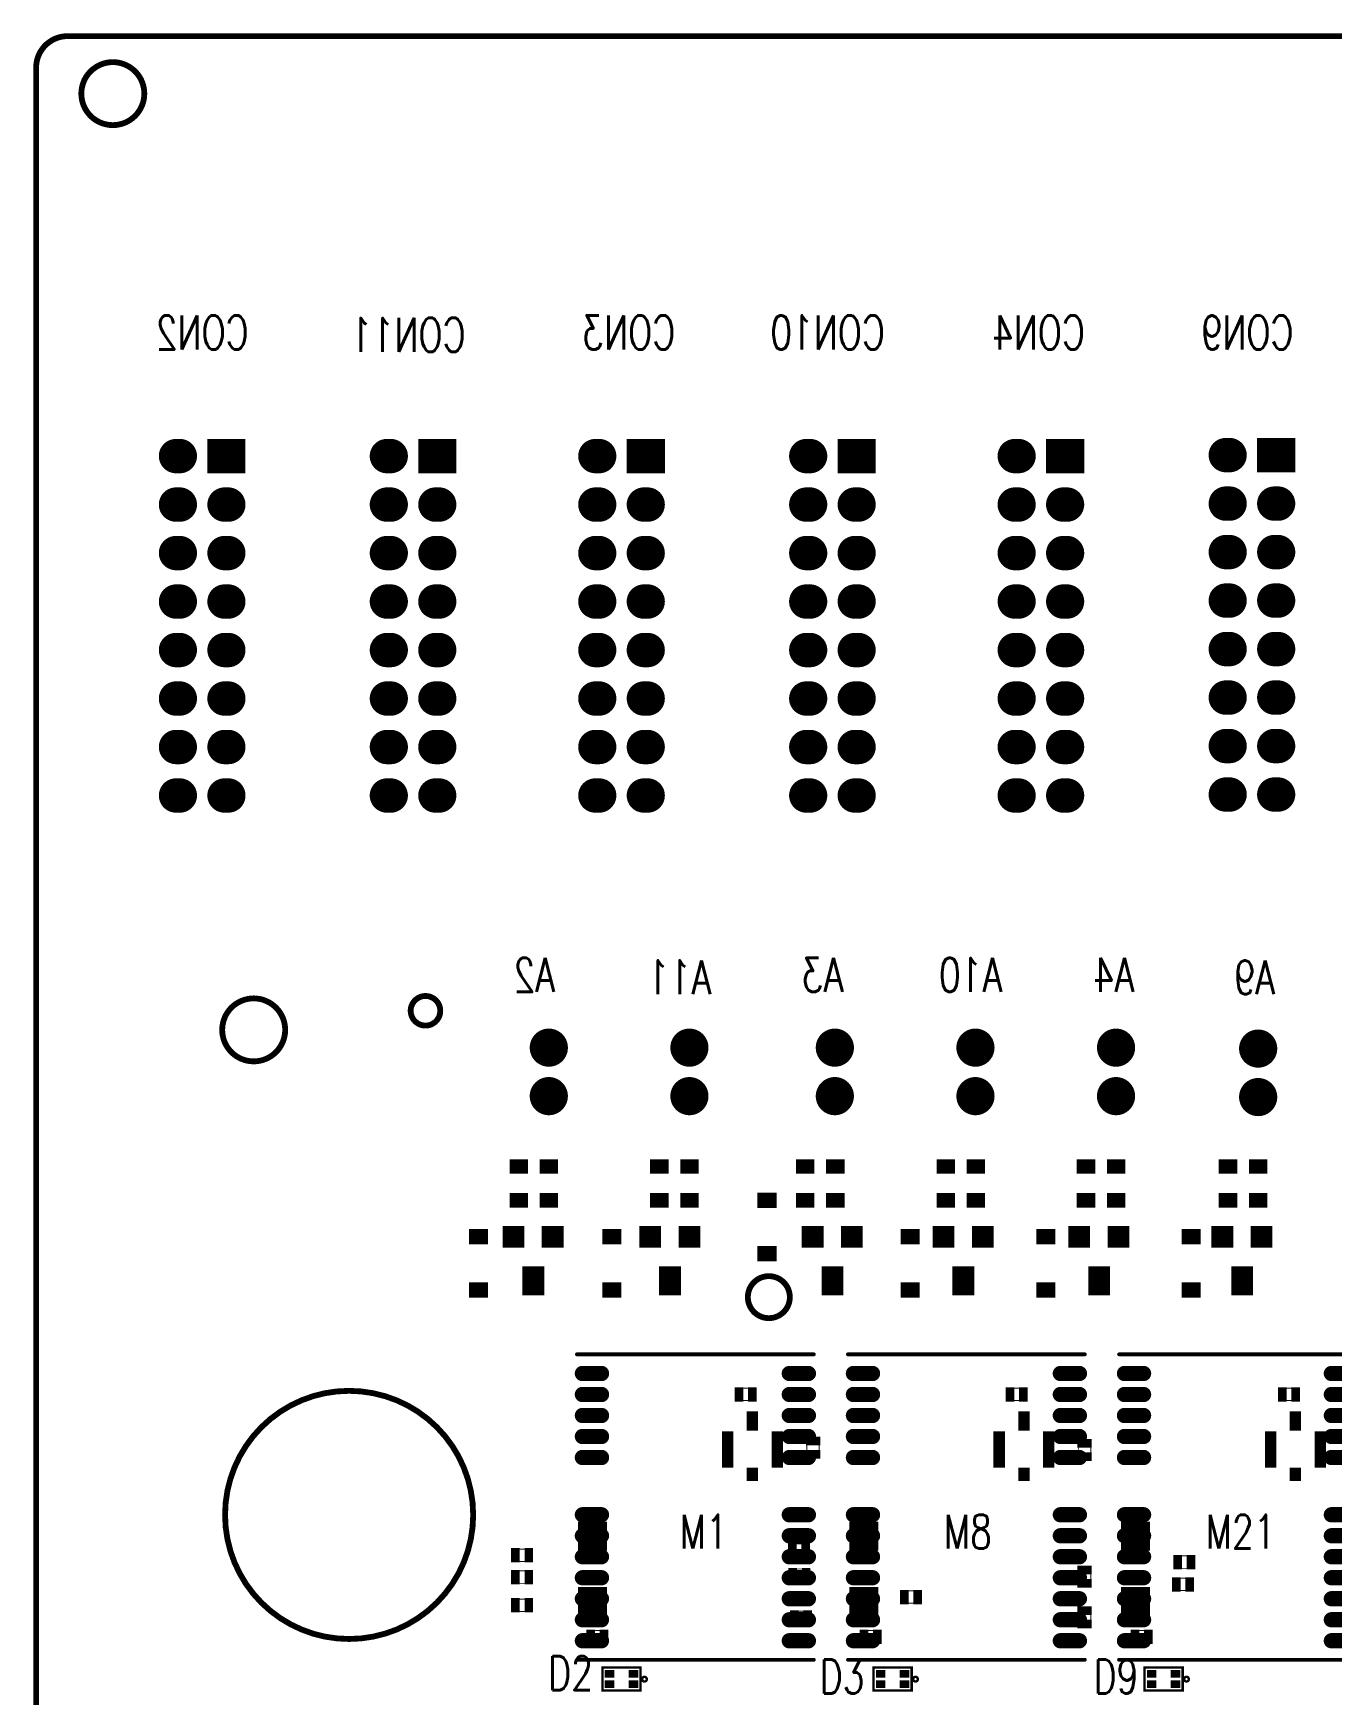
# Model space of a CAD drawing. Extents: x -4 to 135, y -3 to 205.
# Drawn here: x -4.2 to 63.9, y 118.1 to 205.2 of the extents above; entities that cross this region are included whole.
import ezdxf
from ezdxf.enums import TextEntityAlignment as Align

# ---------------------------------------------------------------- set-up
doc = ezdxf.new("R2010")
doc.units = 0
doc.header["$MEASUREMENT"] = 0
for name, color, linetype in [('BOARD_CUTOUT_00', 5, 'Continuous'), ('BOARD_OUTLINE_00', 5, 'Continuous'), ('DRIL_PLTE_THRU_01', 3, 'Continuous'), ('DRIL_PLTE_THRU_02', 136, 'Continuous'), ('DRIL_PLTE_THRU_03', 255, 'Continuous'), ('DRIL_PLTE_THRU_04', 1, 'Continuous'), ('DRIL_SYMBOL', 5, 'Continuous'), ('PADS_BOT', 16, 'Continuous'), ('PADS_INNER', 96, 'Continuous'), ('PADS_TOP', 96, 'Continuous'), ('PADS_XR_121', 176, 'Continuous'), ('PADS_XR_123', 183, 'Continuous'), ('PART_BOT_2DLINE_127', 43, 'Continuous'), ('PART_BOT_COPPER_126', 4, 'Continuous'), ('PART_NAME_01', 2, 'Continuous'), ('PART_NAME_130', 23, 'Continuous'), ('PART_TOP_2DLINE_01', 150, 'Continuous'), ('PART_TOP_2DLINE_126', 186, 'Continuous')]:
    doc.layers.add(name, color=color, linetype=linetype)
doc.styles.add('W0$254', font='simplex', dxfattribs={"width": 0.75})

# ---------------------------------------------------------------- blocks, each defined once
blk = doc.blocks.new('BOARD_8')
at = {"layer": 'BOARD_CUTOUT_00', "const_width": 0.305}
for points in [[(1.662, -3.012, 1), (-1.638, -3.012, 1)], [(9.042, -52.056, 1), (5.742, -52.056, 1)], [(15.617, -51.056, 1), (17.167, -51.056, 1)], [(33.282, -66.056, 1), (35.482, -66.056, 1)], [(5.892, -77.464, 1), (18.892, -77.464, 1)]]:
    blk.add_lwpolyline(points, format="xyb", close=True, dxfattribs=at)
at = {"layer": 'BOARD_OUTLINE_00', "const_width": 0.305}
blk.add_lwpolyline([(135.18, -1.65, 0.414214), (133.53, 0), (-2.356, 0, 0.414214), (-4.006, -1.65), (-4.006, -206.35, 0.414214), (-2.356, -208), (133.53, -208, 0.414214), (135.18, -206.35)], format="xyb", close=True, dxfattribs=at)
blk = doc.blocks.new('DRIL_SYMBOL_1')
at = {"layer": 'DRIL_SYMBOL', "const_width": 0.0508}
for points in [[(-0.254, 0), (0.254, 0)], [(0, -0.254), (0, 0.254)]]:
    blk.add_lwpolyline(points, dxfattribs=at)
blk = doc.blocks.new('DRIL_HOLE_1')
at = {"const_width": 0.5}
blk.add_lwpolyline([(-0.25, 0, 1), (0.25, 0, 1)], format="xyb", close=True, dxfattribs=at)
blk.add_blockref('DRIL_SYMBOL_1', (0, 0))
blk = doc.blocks.new('PAD_3')
at = {"const_width": 1}
blk.add_lwpolyline([(0, -0.5, 1), (0, 0.5, 1)], format="xyb", close=True, dxfattribs=at)
blk = doc.blocks.new('STK_BOT_67')
at = {"layer": 'DRIL_PLTE_THRU_01'}
blk.add_blockref('DRIL_HOLE_1', (0, 0), dxfattribs=at)
at = {"layer": 'DRIL_PLTE_THRU_02'}
blk.add_blockref('DRIL_HOLE_1', (0, 0), dxfattribs=at)
at = {"layer": 'DRIL_PLTE_THRU_03'}
blk.add_blockref('DRIL_HOLE_1', (0, 0), dxfattribs=at)
at = {"layer": 'DRIL_PLTE_THRU_04'}
blk.add_blockref('DRIL_HOLE_1', (0, 0), dxfattribs=at)
at = {"layer": 'PADS_BOT'}
blk.add_blockref('PAD_3', (0, 0), dxfattribs=at)
at = {"layer": 'PADS_INNER'}
blk.add_blockref('PAD_3', (0, 0), dxfattribs=at)
at = {"layer": 'PADS_TOP'}
blk.add_blockref('PAD_3', (0, 0), dxfattribs=at)
blk = doc.blocks.new('SYM_BOT_2')
for p in [(-1.27, 0), (1.27, 0)]:
    blk.add_blockref('STK_BOT_67', p)
blk = doc.blocks.new('PART_BOT_2')
blk.add_blockref('SYM_BOT_2', (0, 0))
at = {"layer": 'PART_NAME_130', "style": 'W0$254', "width": 0.75}
blk.add_text('A4', height=1.778, rotation=90, dxfattribs=at).set_placement((-5.969, 0.127), align=Align.TOP_CENTER)
blk = doc.blocks.new('SMOOTH_0$05')
at = {"const_width": 0.025}
blk.add_lwpolyline([(-0.0125, 0, 1), (0.0125, 0, 1)], format="xyb", close=True, dxfattribs=at)
blk = doc.blocks.new('PART_BODY_BOT_15')
at = {"layer": 'PART_BOT_2DLINE_127', "const_width": 0.05}
blk.add_lwpolyline([(-0.5025, 0.325), (0.5025, 0.325), (0.5025, -0.325), (-0.5025, -0.325)], close=True, dxfattribs=at)
at = {"layer": 'PART_BOT_2DLINE_127'}
for p in [(-0.5025, 0.325), (0.5025, 0.325), (-0.5025, -0.325), (0.5025, -0.325)]:
    blk.add_blockref('SMOOTH_0$05', p, dxfattribs=at)
blk = doc.blocks.new('DRIL_HOLE_0')
blk.add_lwpolyline([(0, 0, 1), (0, 0, 1)], format="xyb", close=True)
blk = doc.blocks.new('PAD_0')
at = {"const_width": 0.45085}
blk.add_lwpolyline([(-0.375412, 0), (0.375412, 0)], dxfattribs=at)
blk = doc.blocks.new('PAD_1')
blk.add_lwpolyline([(0, 0, 1), (0, 0, 1)], format="xyb", close=True)
blk = doc.blocks.new('PAD_2')
at = {"const_width": 0.40005}
blk.add_lwpolyline([(-0.350012, 0), (0.350012, 0)], dxfattribs=at)
blk = doc.blocks.new('STK_BOT_18')
at = {"layer": 'DRIL_PLTE_THRU_01'}
blk.add_blockref('DRIL_HOLE_0', (0, 0), dxfattribs=at)
at = {"layer": 'DRIL_PLTE_THRU_02'}
blk.add_blockref('DRIL_HOLE_0', (0, 0), dxfattribs=at)
at = {"layer": 'DRIL_PLTE_THRU_03'}
blk.add_blockref('DRIL_HOLE_0', (0, 0), dxfattribs=at)
at = {"layer": 'DRIL_PLTE_THRU_04'}
blk.add_blockref('DRIL_HOLE_0', (0, 0), dxfattribs=at)
at = {"layer": 'PADS_BOT', "rotation": 90}
blk.add_blockref('PAD_2', (0, 0), dxfattribs=at)
at = {"layer": 'PADS_INNER'}
blk.add_blockref('PAD_1', (0, 0), dxfattribs=at)
at = {"layer": 'PADS_TOP'}
blk.add_blockref('PAD_1', (0, 0), dxfattribs=at)
at = {"layer": 'PADS_XR_121', "rotation": 90}
blk.add_blockref('PAD_0', (0, 0), dxfattribs=at)
blk = doc.blocks.new('SYM_BOT_8')
for name, p in [('STK_BOT_18', (-0.35, 0)), ('PART_BODY_BOT_15', (0, 0)), ('STK_BOT_18', (0.35, 0))]:
    blk.add_blockref(name, p)
blk = doc.blocks.new('PART_BOT_30')
blk.add_blockref('SYM_BOT_8', (0, 0))
blk = doc.blocks.new('PART_BOT_31')
blk.add_blockref('SYM_BOT_2', (0, 0))
at = {"layer": 'PART_NAME_130', "style": 'W0$254', "width": 0.75}
blk.add_text('A9', height=1.778, rotation=90, dxfattribs=at).set_placement((-5.891, 0.207), align=Align.TOP_CENTER)
blk = doc.blocks.new('PART_BOT_43')
blk.add_blockref('SYM_BOT_8', (0, 0))
blk = doc.blocks.new('PART_BOT_44')
blk.add_blockref('SYM_BOT_8', (0, 0))
blk = doc.blocks.new('PART_BOT_52')
blk.add_blockref('SYM_BOT_8', (0, 0))
blk = doc.blocks.new('PART_BOT_53')
blk.add_blockref('SYM_BOT_8', (0, 0))
blk = doc.blocks.new('SMOOTH_0$00254')
at = {"const_width": 0.00127}
blk.add_lwpolyline([(-0.001, 0, 1), (0.001, 0, 1)], format="xyb", close=True, dxfattribs=at)
blk = doc.blocks.new('PART_BODY_BOT_10')
at = {"layer": 'PART_BOT_COPPER_126', "const_width": 0.00254}
blk.add_lwpolyline([(-3.3782, -1.4224), (-2.5146, -1.4224), (-2.5146, 1.4224), (-3.3782, 1.4224)], close=True, dxfattribs=at)
at = {"layer": 'PART_BOT_COPPER_126'}
for p in [(-3.3782, 1.4224), (-2.5146, 1.4224), (-3.3782, -1.4224), (-2.5146, -1.4224)]:
    blk.add_blockref('SMOOTH_0$00254', p, dxfattribs=at)
blk = doc.blocks.new('PAD_7')
at = {"const_width": 1.524}
blk.add_lwpolyline([(-0.762, 0), (0.762, 0)], dxfattribs=at)
blk = doc.blocks.new('STK_BOT_6')
at = {"layer": 'DRIL_PLTE_THRU_01'}
blk.add_blockref('DRIL_HOLE_0', (0, 0), dxfattribs=at)
at = {"layer": 'DRIL_PLTE_THRU_02'}
blk.add_blockref('DRIL_HOLE_0', (0, 0), dxfattribs=at)
at = {"layer": 'DRIL_PLTE_THRU_03'}
blk.add_blockref('DRIL_HOLE_0', (0, 0), dxfattribs=at)
at = {"layer": 'DRIL_PLTE_THRU_04'}
blk.add_blockref('DRIL_HOLE_0', (0, 0), dxfattribs=at)
at = {"layer": 'PADS_BOT'}
blk.add_blockref('PAD_7', (0, 0), dxfattribs=at)
at = {"layer": 'PADS_INNER'}
blk.add_blockref('PAD_1', (0, 0), dxfattribs=at)
at = {"layer": 'PADS_TOP'}
blk.add_blockref('PAD_1', (0, 0), dxfattribs=at)
blk = doc.blocks.new('SYM_BOT_3')
for name, p in [('PART_BODY_BOT_10', (0, 0)), ('STK_BOT_6', (-1.7145, 0)), ('STK_BOT_6', (1.7145, 0))]:
    blk.add_blockref(name, p)
blk = doc.blocks.new('PART_BOT_72')
blk.add_blockref('SYM_BOT_3', (0, 0))
blk = doc.blocks.new('SMOOTH_0$199898')
at = {"const_width": 0.099949}
blk.add_lwpolyline([(-0.049974, 0, 1), (0.049974, 0, 1)], format="xyb", close=True, dxfattribs=at)
blk = doc.blocks.new('PART_BODY_TOP_13')
at = {"layer": 'PART_TOP_2DLINE_126', "const_width": 0.2}
for points in [[(-11.625, 15.004), (0.785, 15.004)], [(-11.625, -0.996), (0.785, -0.996)]]:
    blk.add_lwpolyline(points, dxfattribs=at)
at = {"layer": 'PART_TOP_2DLINE_126'}
for p in [(-11.625, 15.004), (0.785, 15.004), (-11.625, -0.996), (0.785, -0.996)]:
    blk.add_blockref('SMOOTH_0$199898', p, dxfattribs=at)
blk = doc.blocks.new('PAD_8')
blk.add_lwpolyline([(0, 0), (0, 0, 1), (0, 0), (0, 0, 1)], format="xyb", close=True)
blk = doc.blocks.new('PAD_9')
at = {"const_width": 0.4}
blk.add_lwpolyline([(-0.5, -0.2), (0.5, -0.2, 1), (0.5, 0.2), (-0.5, 0.2, 1)], format="xyb", close=True, dxfattribs=at)
blk = doc.blocks.new('STK_TOP_91')
at = {"layer": 'DRIL_PLTE_THRU_01'}
blk.add_blockref('DRIL_HOLE_0', (0, 0), dxfattribs=at)
at = {"layer": 'DRIL_PLTE_THRU_02'}
blk.add_blockref('DRIL_HOLE_0', (0, 0), dxfattribs=at)
at = {"layer": 'DRIL_PLTE_THRU_03'}
blk.add_blockref('DRIL_HOLE_0', (0, 0), dxfattribs=at)
at = {"layer": 'DRIL_PLTE_THRU_04'}
blk.add_blockref('DRIL_HOLE_0', (0, 0), dxfattribs=at)
at = {"layer": 'PADS_BOT'}
blk.add_blockref('PAD_1', (0, 0), dxfattribs=at)
at = {"layer": 'PADS_INNER'}
blk.add_blockref('PAD_1', (0, 0), dxfattribs=at)
at = {"layer": 'PADS_TOP'}
blk.add_blockref('PAD_9', (0, 0), dxfattribs=at)
at = {"layer": 'PADS_XR_123'}
blk.add_blockref('PAD_8', (0, 0), dxfattribs=at)
blk = doc.blocks.new('STK_TOP_87')
at = {"layer": 'DRIL_PLTE_THRU_01'}
blk.add_blockref('DRIL_HOLE_0', (0, 0), dxfattribs=at)
at = {"layer": 'DRIL_PLTE_THRU_02'}
blk.add_blockref('DRIL_HOLE_0', (0, 0), dxfattribs=at)
at = {"layer": 'DRIL_PLTE_THRU_03'}
blk.add_blockref('DRIL_HOLE_0', (0, 0), dxfattribs=at)
at = {"layer": 'DRIL_PLTE_THRU_04'}
blk.add_blockref('DRIL_HOLE_0', (0, 0), dxfattribs=at)
at = {"layer": 'PADS_BOT'}
blk.add_blockref('PAD_1', (0, 0), dxfattribs=at)
at = {"layer": 'PADS_INNER'}
blk.add_blockref('PAD_1', (0, 0), dxfattribs=at)
at = {"layer": 'PADS_TOP'}
blk.add_blockref('PAD_9', (0, 0), dxfattribs=at)
at = {"layer": 'PADS_XR_123'}
blk.add_blockref('PAD_8', (0, 0), dxfattribs=at)
blk = doc.blocks.new('STK_TOP_92')
at = {"layer": 'DRIL_PLTE_THRU_01'}
blk.add_blockref('DRIL_HOLE_0', (0, 0), dxfattribs=at)
at = {"layer": 'DRIL_PLTE_THRU_02'}
blk.add_blockref('DRIL_HOLE_0', (0, 0), dxfattribs=at)
at = {"layer": 'DRIL_PLTE_THRU_03'}
blk.add_blockref('DRIL_HOLE_0', (0, 0), dxfattribs=at)
at = {"layer": 'DRIL_PLTE_THRU_04'}
blk.add_blockref('DRIL_HOLE_0', (0, 0), dxfattribs=at)
at = {"layer": 'PADS_BOT'}
blk.add_blockref('PAD_1', (0, 0), dxfattribs=at)
at = {"layer": 'PADS_INNER'}
blk.add_blockref('PAD_1', (0, 0), dxfattribs=at)
at = {"layer": 'PADS_TOP'}
blk.add_blockref('PAD_9', (0, 0), dxfattribs=at)
at = {"layer": 'PADS_XR_123'}
blk.add_blockref('PAD_1', (0, 0), dxfattribs=at)
blk = doc.blocks.new('SYM_TOP_6')
for name, p in [('PART_BODY_TOP_13', (0, 0)), ('STK_TOP_87', (-10.84, 14)), ('STK_TOP_92', (0, 14)), ('STK_TOP_87', (-10.84, 12.9)), ('STK_TOP_87', (0, 12.9)), ('STK_TOP_87', (-10.84, 11.8)), ('STK_TOP_87', (0, 11.8)), ('STK_TOP_87', (-10.84, 10.7)), ('STK_TOP_87', (0, 10.7)), ('STK_TOP_87', (-10.84, 9.6)), ('STK_TOP_87', (0, 9.6)), ('STK_TOP_87', (-10.84, 6.6)), ('STK_TOP_92', (0, 6.6)), ('STK_TOP_87', (-10.84, 5.5)), ('STK_TOP_87', (0, 5.5)), ('STK_TOP_87', (-10.84, 4.4)), ('STK_TOP_87', (0, 4.4)), ('STK_TOP_87', (-10.84, 3.3)), ('STK_TOP_87', (0, 3.3)), ('STK_TOP_87', (-10.84, 2.2)), ('STK_TOP_87', (0, 2.2)), ('STK_TOP_92', (-10.84, 1.1)), ('STK_TOP_87', (0, 1.1)), ('STK_TOP_92', (-10.84, 0)), ('STK_TOP_91', (0, 0))]:
    blk.add_blockref(name, p)
blk = doc.blocks.new('PART_TOP_73')
blk.add_blockref('SYM_TOP_6', (0, 0))
at = {"layer": 'PART_NAME_01', "style": 'W0$254', "width": 0.75}
blk.add_text('M8', height=1.778, dxfattribs=at).set_placement((-6.599, 4.826))
blk = doc.blocks.new('PART_BOT_75')
blk.add_blockref('SYM_BOT_3', (0, 0))
blk = doc.blocks.new('PART_BOT_86')
blk.add_blockref('SYM_BOT_8', (0, 0))
blk = doc.blocks.new('PART_BOT_87')
blk.add_blockref('SYM_BOT_8', (0, 0))
blk = doc.blocks.new('PART_BOT_88')
blk.add_blockref('SYM_BOT_3', (0, 0))
blk = doc.blocks.new('PART_TOP_89')
blk.add_blockref('SYM_TOP_6', (0, 0))
at = {"layer": 'PART_NAME_01', "style": 'W0$254', "width": 0.75}
blk.add_text('M1', height=1.778, dxfattribs=at).set_placement((-6.242, 4.826))
blk = doc.blocks.new('PAD_4')
at = {"const_width": 0.6}
blk.add_lwpolyline([(-0.5, 0), (0.5, 0)], dxfattribs=at)
blk = doc.blocks.new('STK_BOT_10')
at = {"layer": 'DRIL_PLTE_THRU_01'}
blk.add_blockref('DRIL_HOLE_0', (0, 0), dxfattribs=at)
at = {"layer": 'DRIL_PLTE_THRU_02'}
blk.add_blockref('DRIL_HOLE_0', (0, 0), dxfattribs=at)
at = {"layer": 'DRIL_PLTE_THRU_03'}
blk.add_blockref('DRIL_HOLE_0', (0, 0), dxfattribs=at)
at = {"layer": 'DRIL_PLTE_THRU_04'}
blk.add_blockref('DRIL_HOLE_0', (0, 0), dxfattribs=at)
at = {"layer": 'PADS_BOT'}
blk.add_blockref('PAD_4', (0, 0), dxfattribs=at)
at = {"layer": 'PADS_INNER'}
blk.add_blockref('PAD_1', (0, 0), dxfattribs=at)
at = {"layer": 'PADS_TOP'}
blk.add_blockref('PAD_1', (0, 0), dxfattribs=at)
blk = doc.blocks.new('PAD_5')
at = {"const_width": 0.6}
blk.add_lwpolyline([(-0.35, 0), (0.35, 0)], dxfattribs=at)
blk = doc.blocks.new('STK_BOT_11')
at = {"layer": 'DRIL_PLTE_THRU_01'}
blk.add_blockref('DRIL_HOLE_0', (0, 0), dxfattribs=at)
at = {"layer": 'DRIL_PLTE_THRU_02'}
blk.add_blockref('DRIL_HOLE_0', (0, 0), dxfattribs=at)
at = {"layer": 'DRIL_PLTE_THRU_03'}
blk.add_blockref('DRIL_HOLE_0', (0, 0), dxfattribs=at)
at = {"layer": 'DRIL_PLTE_THRU_04'}
blk.add_blockref('DRIL_HOLE_0', (0, 0), dxfattribs=at)
at = {"layer": 'PADS_BOT'}
blk.add_blockref('PAD_5', (0, 0), dxfattribs=at)
at = {"layer": 'PADS_INNER'}
blk.add_blockref('PAD_1', (0, 0), dxfattribs=at)
at = {"layer": 'PADS_TOP'}
blk.add_blockref('PAD_1', (0, 0), dxfattribs=at)
blk = doc.blocks.new('PAD_6')
at = {"const_width": 0.599999}
blk.add_lwpolyline([(-0.949998, 0), (0.949998, 0)], dxfattribs=at)
blk = doc.blocks.new('STK_BOT_12')
at = {"layer": 'DRIL_PLTE_THRU_01'}
blk.add_blockref('DRIL_HOLE_0', (0, 0), dxfattribs=at)
at = {"layer": 'DRIL_PLTE_THRU_02'}
blk.add_blockref('DRIL_HOLE_0', (0, 0), dxfattribs=at)
at = {"layer": 'DRIL_PLTE_THRU_03'}
blk.add_blockref('DRIL_HOLE_0', (0, 0), dxfattribs=at)
at = {"layer": 'DRIL_PLTE_THRU_04'}
blk.add_blockref('DRIL_HOLE_0', (0, 0), dxfattribs=at)
at = {"layer": 'PADS_BOT'}
blk.add_blockref('PAD_6', (0, 0), dxfattribs=at)
at = {"layer": 'PADS_INNER'}
blk.add_blockref('PAD_1', (0, 0), dxfattribs=at)
at = {"layer": 'PADS_TOP'}
blk.add_blockref('PAD_1', (0, 0), dxfattribs=at)
blk = doc.blocks.new('SYM_BOT_5')
for name, p in [('STK_BOT_12', (-0.1, 1.3)), ('STK_BOT_11', (-1.4, 0)), ('STK_BOT_10', (1.4, 0)), ('STK_BOT_12', (-0.1, -1.3))]:
    blk.add_blockref(name, p)
blk = doc.blocks.new('PART_BOT_154')
blk.add_blockref('SYM_BOT_5', (0, 0))
blk = doc.blocks.new('PAD_11')
at = {"const_width": 1.8}
blk.add_lwpolyline([(-1, 0), (1, 0)], dxfattribs=at)
blk = doc.blocks.new('STK_BOT_64')
at = {"layer": 'DRIL_PLTE_THRU_01'}
blk.add_blockref('DRIL_HOLE_1', (0, 0), dxfattribs=at)
at = {"layer": 'DRIL_PLTE_THRU_02'}
blk.add_blockref('DRIL_HOLE_1', (0, 0), dxfattribs=at)
at = {"layer": 'DRIL_PLTE_THRU_03'}
blk.add_blockref('DRIL_HOLE_1', (0, 0), dxfattribs=at)
at = {"layer": 'DRIL_PLTE_THRU_04'}
blk.add_blockref('DRIL_HOLE_1', (0, 0), dxfattribs=at)
at = {"layer": 'PADS_BOT', "rotation": 90}
blk.add_blockref('PAD_11', (0, 0), dxfattribs=at)
at = {"layer": 'PADS_INNER', "rotation": 90}
blk.add_blockref('PAD_11', (0, 0), dxfattribs=at)
at = {"layer": 'PADS_TOP', "rotation": 90}
blk.add_blockref('PAD_11', (0, 0), dxfattribs=at)
blk = doc.blocks.new('PAD_12')
at = {"const_width": 0.9}
blk.add_lwpolyline([(-0.1, -0.45), (0.1, -0.45, 1), (0.1, 0.45), (-0.1, 0.45, 1)], format="xyb", close=True, dxfattribs=at)
blk = doc.blocks.new('STK_BOT_63')
at = {"layer": 'DRIL_PLTE_THRU_01'}
blk.add_blockref('DRIL_HOLE_1', (0, 0), dxfattribs=at)
at = {"layer": 'DRIL_PLTE_THRU_02'}
blk.add_blockref('DRIL_HOLE_1', (0, 0), dxfattribs=at)
at = {"layer": 'DRIL_PLTE_THRU_03'}
blk.add_blockref('DRIL_HOLE_1', (0, 0), dxfattribs=at)
at = {"layer": 'DRIL_PLTE_THRU_04'}
blk.add_blockref('DRIL_HOLE_1', (0, 0), dxfattribs=at)
at = {"layer": 'PADS_BOT', "rotation": 90}
blk.add_blockref('PAD_12', (0, 0), dxfattribs=at)
at = {"layer": 'PADS_INNER', "rotation": 90}
blk.add_blockref('PAD_12', (0, 0), dxfattribs=at)
at = {"layer": 'PADS_TOP', "rotation": 90}
blk.add_blockref('PAD_12', (0, 0), dxfattribs=at)
blk = doc.blocks.new('SYM_BOT_4')
for name, p in [('STK_BOT_63', (-8.89, 1.27)), ('STK_BOT_63', (-6.35, 1.27)), ('STK_BOT_63', (-3.81, 1.27)), ('STK_BOT_63', (-1.27, 1.27)), ('STK_BOT_63', (1.27, 1.27)), ('STK_BOT_63', (3.81, 1.27)), ('STK_BOT_63', (6.35, 1.27)), ('STK_BOT_63', (8.89, 1.27)), ('STK_BOT_64', (-8.89, -1.27)), ('STK_BOT_63', (-6.35, -1.27)), ('STK_BOT_63', (-3.81, -1.27)), ('STK_BOT_63', (-1.27, -1.27)), ('STK_BOT_63', (1.27, -1.27)), ('STK_BOT_63', (3.81, -1.27)), ('STK_BOT_63', (6.35, -1.27)), ('STK_BOT_63', (8.89, -1.27))]:
    blk.add_blockref(name, p)
blk = doc.blocks.new('PART_BOT_160')
blk.add_blockref('SYM_BOT_4', (0, 0))
at = {"layer": 'PART_NAME_130', "style": 'W0$254', "width": 0.75}
blk.add_text('CON9', height=1.778, rotation=90, dxfattribs=at).set_placement((-16.205, 0.262332), align=Align.TOP_CENTER)
blk = doc.blocks.new('PART_BOT_163')
blk.add_blockref('SYM_BOT_4', (0, 0))
at = {"layer": 'PART_NAME_130', "style": 'W0$254', "width": 0.75}
blk.add_text('CON4', height=1.778, rotation=90, dxfattribs=at).set_placement((-16.256, 0.127), align=Align.TOP_CENTER)
blk = doc.blocks.new('PART_BOT_164')
blk.add_blockref('SYM_BOT_5', (0, 0))
blk = doc.blocks.new('PART_BOT_168')
blk.add_blockref('SYM_BOT_2', (0, 0))
at = {"layer": 'PART_NAME_130', "style": 'W0$254', "width": 0.75}
blk.add_text('A10', height=1.778, rotation=90, dxfattribs=at).set_placement((-5.969, 0.254), align=Align.TOP_CENTER)
blk = doc.blocks.new('PART_BOT_170')
blk.add_blockref('SYM_BOT_2', (0, 0))
at = {"layer": 'PART_NAME_130', "style": 'W0$254', "width": 0.75}
blk.add_text('A3', height=1.778, rotation=90, dxfattribs=at).set_placement((-5.969, 0.635), align=Align.TOP_CENTER)
blk = doc.blocks.new('PART_BOT_173')
blk.add_blockref('SYM_BOT_4', (0, 0))
at = {"layer": 'PART_NAME_130', "style": 'W0$254', "width": 0.75}
blk.add_text('CON10', height=1.778, rotation=90, dxfattribs=at).set_placement((-16.256, 0.254), align=Align.TOP_CENTER)
blk = doc.blocks.new('PART_BOT_174')
blk.add_blockref('SYM_BOT_5', (0, 0))
blk = doc.blocks.new('PART_BOT_178')
blk.add_blockref('SYM_BOT_2', (0, 0))
at = {"layer": 'PART_NAME_130', "style": 'W0$254', "width": 0.75}
blk.add_text('A11', height=1.778, rotation=90, dxfattribs=at).set_placement((-5.842, 0.508), align=Align.TOP_CENTER)
blk = doc.blocks.new('PART_BOT_181')
blk.add_blockref('SYM_BOT_4', (0, 0))
at = {"layer": 'PART_NAME_130', "style": 'W0$254', "width": 0.75}
blk.add_text('CON3', height=1.778, rotation=90, dxfattribs=at).set_placement((-16.256, -0.381), align=Align.TOP_CENTER)
blk = doc.blocks.new('PART_BOT_182')
blk.add_blockref('SYM_BOT_2', (0, 0))
at = {"layer": 'PART_NAME_130', "style": 'W0$254', "width": 0.75}
blk.add_text('A2', height=1.778, rotation=90, dxfattribs=at).set_placement((-5.969, 0.762), align=Align.TOP_CENTER)
blk = doc.blocks.new('PART_BOT_185')
blk.add_blockref('SYM_BOT_4', (0, 0))
at = {"layer": 'PART_NAME_130', "style": 'W0$254', "width": 0.75}
blk.add_text('CON11', height=1.778, rotation=90, dxfattribs=at).set_placement((-16.129, 0.254), align=Align.TOP_CENTER)
blk = doc.blocks.new('PART_BOT_187')
blk.add_blockref('SYM_BOT_4', (0, 0))
at = {"layer": 'PART_NAME_130', "style": 'W0$254', "width": 0.75}
blk.add_text('CON2', height=1.778, rotation=90, dxfattribs=at).set_placement((-16.256, 0), align=Align.TOP_CENTER)
blk = doc.blocks.new('PART_TOP_193')
blk.add_blockref('SYM_TOP_6', (0, 0))
at = {"layer": 'PART_NAME_01', "style": 'W0$254', "width": 0.75}
blk.add_text('M21', height=1.778, dxfattribs=at).set_placement((-7.083, 4.826))
blk = doc.blocks.new('PAD_10')
at = {"const_width": 0.8}
blk.add_lwpolyline([(-0.5, 0), (0.5, 0)], dxfattribs=at)
blk = doc.blocks.new('STK_BOT_17')
at = {"layer": 'DRIL_PLTE_THRU_01'}
blk.add_blockref('DRIL_HOLE_0', (0, 0), dxfattribs=at)
at = {"layer": 'DRIL_PLTE_THRU_02'}
blk.add_blockref('DRIL_HOLE_0', (0, 0), dxfattribs=at)
at = {"layer": 'DRIL_PLTE_THRU_03'}
blk.add_blockref('DRIL_HOLE_0', (0, 0), dxfattribs=at)
at = {"layer": 'DRIL_PLTE_THRU_04'}
blk.add_blockref('DRIL_HOLE_0', (0, 0), dxfattribs=at)
at = {"layer": 'PADS_BOT', "rotation": 90}
blk.add_blockref('PAD_10', (0, 0), dxfattribs=at)
at = {"layer": 'PADS_INNER'}
blk.add_blockref('PAD_1', (0, 0), dxfattribs=at)
at = {"layer": 'PADS_TOP'}
blk.add_blockref('PAD_1', (0, 0), dxfattribs=at)
blk = doc.blocks.new('SYM_BOT_7')
for p in [(-1.406, -0.003), (1.394, -0.003)]:
    blk.add_blockref('STK_BOT_17', p)
blk = doc.blocks.new('PART_BOT_195')
blk.add_blockref('SYM_BOT_7', (0, 0))
blk = doc.blocks.new('PART_BOT_196')
blk.add_blockref('SYM_BOT_7', (0, 0))
blk = doc.blocks.new('PART_BOT_197')
blk.add_blockref('SYM_BOT_7', (0, 0))
blk = doc.blocks.new('PART_BOT_202')
blk.add_blockref('SYM_BOT_7', (0, 0))
blk = doc.blocks.new('PART_BOT_203')
blk.add_blockref('SYM_BOT_7', (0, 0))
blk = doc.blocks.new('PART_BOT_204')
blk.add_blockref('SYM_BOT_7', (0, 0))
blk = doc.blocks.new('PART_BOT_218')
blk.add_blockref('SYM_BOT_8', (0, 0))
blk = doc.blocks.new('PART_BOT_219')
blk.add_blockref('SYM_BOT_8', (0, 0))
blk = doc.blocks.new('PART_BOT_220')
blk.add_blockref('SYM_BOT_8', (0, 0))
blk = doc.blocks.new('PART_BOT_221')
blk.add_blockref('SYM_BOT_8', (0, 0))
blk = doc.blocks.new('PART_BOT_222')
blk.add_blockref('SYM_BOT_8', (0, 0))
blk = doc.blocks.new('PART_BOT_223')
blk.add_blockref('SYM_BOT_8', (0, 0))
blk = doc.blocks.new('PAD_13')
at = {"const_width": 1.143}
blk.add_lwpolyline([(-0.5715, 0), (0.5715, 0)], dxfattribs=at)
blk = doc.blocks.new('STK_BOT_19')
at = {"layer": 'DRIL_PLTE_THRU_01'}
blk.add_blockref('DRIL_HOLE_0', (0, 0), dxfattribs=at)
at = {"layer": 'DRIL_PLTE_THRU_02'}
blk.add_blockref('DRIL_HOLE_0', (0, 0), dxfattribs=at)
at = {"layer": 'DRIL_PLTE_THRU_03'}
blk.add_blockref('DRIL_HOLE_0', (0, 0), dxfattribs=at)
at = {"layer": 'DRIL_PLTE_THRU_04'}
blk.add_blockref('DRIL_HOLE_0', (0, 0), dxfattribs=at)
at = {"layer": 'PADS_BOT'}
blk.add_blockref('PAD_13', (0, 0), dxfattribs=at)
at = {"layer": 'PADS_INNER'}
blk.add_blockref('PAD_1', (0, 0), dxfattribs=at)
at = {"layer": 'PADS_TOP'}
blk.add_blockref('PAD_1', (0, 0), dxfattribs=at)
blk = doc.blocks.new('PAD_14')
at = {"const_width": 1.143}
blk.add_lwpolyline([(-0.762, 0), (0.762, 0)], dxfattribs=at)
blk = doc.blocks.new('STK_BOT_20')
at = {"layer": 'DRIL_PLTE_THRU_01'}
blk.add_blockref('DRIL_HOLE_0', (0, 0), dxfattribs=at)
at = {"layer": 'DRIL_PLTE_THRU_02'}
blk.add_blockref('DRIL_HOLE_0', (0, 0), dxfattribs=at)
at = {"layer": 'DRIL_PLTE_THRU_03'}
blk.add_blockref('DRIL_HOLE_0', (0, 0), dxfattribs=at)
at = {"layer": 'DRIL_PLTE_THRU_04'}
blk.add_blockref('DRIL_HOLE_0', (0, 0), dxfattribs=at)
at = {"layer": 'PADS_BOT', "rotation": 90}
blk.add_blockref('PAD_14', (0, 0), dxfattribs=at)
at = {"layer": 'PADS_INNER'}
blk.add_blockref('PAD_1', (0, 0), dxfattribs=at)
at = {"layer": 'PADS_TOP'}
blk.add_blockref('PAD_1', (0, 0), dxfattribs=at)
blk = doc.blocks.new('SYM_BOT_9')
for name, p in [('STK_BOT_20', (0.002794, 1.167892)), ('STK_BOT_19', (-1.038606, -1.143508)), ('STK_BOT_19', (1.018794, -1.143508))]:
    blk.add_blockref(name, p)
blk = doc.blocks.new('PART_BOT_270')
blk.add_blockref('SYM_BOT_9', (0, 0))
blk = doc.blocks.new('PART_BOT_271')
blk.add_blockref('SYM_BOT_9', (0, 0))
blk = doc.blocks.new('PART_BOT_280')
blk.add_blockref('SYM_BOT_9', (0, 0))
blk = doc.blocks.new('PART_BOT_286')
blk.add_blockref('SYM_BOT_9', (0, 0))
blk = doc.blocks.new('PART_BOT_287')
blk.add_blockref('SYM_BOT_9', (0, 0))
blk = doc.blocks.new('PART_BOT_292')
blk.add_blockref('SYM_BOT_9', (0, 0))
blk = doc.blocks.new('PAD_15')
at = {"const_width": 0.762}
blk.add_lwpolyline([(-0.4826, 0), (0.4826, 0)], dxfattribs=at)
blk = doc.blocks.new('STK_BOT_21')
at = {"layer": 'DRIL_PLTE_THRU_01'}
blk.add_blockref('DRIL_HOLE_0', (0, 0), dxfattribs=at)
at = {"layer": 'DRIL_PLTE_THRU_02'}
blk.add_blockref('DRIL_HOLE_0', (0, 0), dxfattribs=at)
at = {"layer": 'DRIL_PLTE_THRU_03'}
blk.add_blockref('DRIL_HOLE_0', (0, 0), dxfattribs=at)
at = {"layer": 'DRIL_PLTE_THRU_04'}
blk.add_blockref('DRIL_HOLE_0', (0, 0), dxfattribs=at)
at = {"layer": 'PADS_BOT'}
blk.add_blockref('PAD_15', (0, 0), dxfattribs=at)
at = {"layer": 'PADS_INNER'}
blk.add_blockref('PAD_1', (0, 0), dxfattribs=at)
at = {"layer": 'PADS_TOP'}
blk.add_blockref('PAD_1', (0, 0), dxfattribs=at)
blk = doc.blocks.new('SYM_BOT_10')
for p in [(-0.7874, 0), (0.7874, 0)]:
    blk.add_blockref('STK_BOT_21', p)
blk = doc.blocks.new('PART_BOT_294')
blk.add_blockref('SYM_BOT_10', (0, 0))
blk = doc.blocks.new('PART_BOT_295')
blk.add_blockref('SYM_BOT_10', (0, 0))
blk = doc.blocks.new('PART_BOT_304')
blk.add_blockref('SYM_BOT_10', (0, 0))
blk = doc.blocks.new('PART_BOT_311')
blk.add_blockref('SYM_BOT_10', (0, 0))
blk = doc.blocks.new('PART_BOT_312')
blk.add_blockref('SYM_BOT_10', (0, 0))
blk = doc.blocks.new('PART_BOT_313')
blk.add_blockref('SYM_BOT_10', (0, 0))
blk = doc.blocks.new('PART_BOT_315')
blk.add_blockref('SYM_BOT_10', (0, 0))
blk = doc.blocks.new('PART_BOT_319')
blk.add_blockref('SYM_BOT_10', (0, 0))
blk = doc.blocks.new('PART_BOT_320')
blk.add_blockref('SYM_BOT_10', (0, 0))
blk = doc.blocks.new('PART_BOT_321')
blk.add_blockref('SYM_BOT_10', (0, 0))
blk = doc.blocks.new('PART_BOT_326')
blk.add_blockref('SYM_BOT_10', (0, 0))
blk = doc.blocks.new('PART_BOT_340')
blk.add_blockref('SYM_BOT_10', (0, 0))
blk = doc.blocks.new('SMOOTH_0$127')
at = {"const_width": 0.0635}
blk.add_lwpolyline([(-0.03175, 0, 1), (0.03175, 0, 1)], format="xyb", close=True, dxfattribs=at)
blk = doc.blocks.new('PART_BODY_TOP_18')
at = {"layer": 'PART_TOP_2DLINE_01', "const_width": 0.127}
blk.add_lwpolyline([(-1.326, 0.013, 1), (-1.079, 0.013, 1)], format="xyb", close=True, dxfattribs=at)
blk.add_lwpolyline([(-1, 0.6), (1, 0.6), (1, -0.6), (-1, -0.6)], close=True, dxfattribs=at)
at = {"layer": 'PART_TOP_2DLINE_01'}
for p in [(-1, 0.6), (1, 0.6), (-1, -0.6), (1, -0.6)]:
    blk.add_blockref('SMOOTH_0$127', p, dxfattribs=at)
blk = doc.blocks.new('PAD_16')
at = {"const_width": 0.4}
blk.add_lwpolyline([(-0.25, 0), (0.25, 0)], dxfattribs=at)
blk = doc.blocks.new('PAD_17')
at = {"const_width": 0.35}
blk.add_lwpolyline([(-0.225, 0), (0.225, 0)], dxfattribs=at)
blk = doc.blocks.new('STK_TOP_38')
at = {"layer": 'DRIL_PLTE_THRU_01'}
blk.add_blockref('DRIL_HOLE_0', (0, 0), dxfattribs=at)
at = {"layer": 'DRIL_PLTE_THRU_02'}
blk.add_blockref('DRIL_HOLE_0', (0, 0), dxfattribs=at)
at = {"layer": 'DRIL_PLTE_THRU_03'}
blk.add_blockref('DRIL_HOLE_0', (0, 0), dxfattribs=at)
at = {"layer": 'DRIL_PLTE_THRU_04'}
blk.add_blockref('DRIL_HOLE_0', (0, 0), dxfattribs=at)
at = {"layer": 'PADS_BOT'}
blk.add_blockref('PAD_1', (0, 0), dxfattribs=at)
at = {"layer": 'PADS_INNER'}
blk.add_blockref('PAD_1', (0, 0), dxfattribs=at)
at = {"layer": 'PADS_TOP'}
blk.add_blockref('PAD_17', (0, 0), dxfattribs=at)
at = {"layer": 'PADS_XR_121'}
blk.add_blockref('PAD_16', (0, 0), dxfattribs=at)
blk = doc.blocks.new('SYM_TOP_11')
for name, p in [('PART_BODY_TOP_18', (0, 0)), ('STK_TOP_38', (-0.625, 0.275)), ('STK_TOP_38', (0.625, 0.275)), ('STK_TOP_38', (-0.625, -0.275)), ('STK_TOP_38', (0.625, -0.275))]:
    blk.add_blockref(name, p)
blk = doc.blocks.new('PART_TOP_342')
blk.add_blockref('SYM_TOP_11', (0, 0))
at = {"layer": 'PART_NAME_01', "style": 'W0$254', "width": 0.75}
blk.add_text('D2', height=1.778, rotation=180, dxfattribs=at).set_placement((2.667, -1.192), align=Align.TOP_CENTER)
blk = doc.blocks.new('PART_TOP_359')
blk.add_blockref('SYM_TOP_11', (0, 0))
at = {"layer": 'PART_NAME_01', "style": 'W0$254', "width": 0.75}
blk.add_text('D3', height=1.778, rotation=180, dxfattribs=at).set_placement((2.6416, 0.762), align=Align.CENTER)
blk = doc.blocks.new('PART_TOP_365')
blk.add_blockref('SYM_TOP_11', (0, 0))
at = {"layer": 'PART_NAME_01', "style": 'W0$254', "width": 0.75}
blk.add_text('D9', height=1.778, rotation=180, dxfattribs=at).set_placement((2.4892, 0.762), align=Align.CENTER)
blk = doc.blocks.new('PART_BOT_367')
blk.add_blockref('SYM_BOT_8', (0, 0))
blk = doc.blocks.new('PART_BOT_368')
blk.add_blockref('SYM_BOT_8', (0, 0))
blk = doc.blocks.new('PART_BOT_369')
blk.add_blockref('SYM_BOT_8', (0, 0))
blk = doc.blocks.new('PART_BOT_388')
blk.add_blockref('SYM_BOT_8', (0, 0))
blk = doc.blocks.new('PART_BOT_389')
blk.add_blockref('SYM_BOT_8', (0, 0))
blk = doc.blocks.new('PART_BOT_390')
blk.add_blockref('SYM_BOT_8', (0, 0))

msp = doc.modelspace()

# ---------------------------------------------------------------- block references
for name, p in [('BOARD_8', (0.006, 205.006)), ('PART_TOP_89', (35.96, 120.95)), ('PART_TOP_73', (50.16, 120.95)), ('PART_TOP_193', (64.36, 120.95))]:
    msp.add_blockref(name, p)
at = {"xscale": -1}
for name, p, rotation in [('PART_BOT_187', (4.699, 174.117), 90), ('PART_BOT_185', (15.748, 174.117), 90), ('PART_BOT_181', (26.67, 174.117), 90), ('PART_BOT_173', (37.719, 174.117), 90), ('PART_BOT_163', (48.641, 174.117), 90), ('PART_BOT_160', (59.698, 174.168), 90), ('PART_BOT_182', (22.86, 150.749), 90), ('PART_BOT_170', (37.846, 150.749), 90), ('PART_BOT_168', (45.212, 150.749), 90), ('PART_BOT_2', (52.578, 150.749), 90), ('PART_BOT_178', (30.226, 150.749), 90), ('PART_BOT_31', (60.024, 150.7), 90), ('PART_BOT_196', (34.29, 142.621), 90), ('PART_BOT_195', (19.177, 140.716), 90), ('PART_BOT_280', (22.047, 140.97), 180), ('PART_BOT_204', (26.162, 140.716), 90), ('PART_BOT_271', (29.21, 140.97), 180), ('PART_BOT_286', (37.719, 140.97), 180), ('PART_BOT_203', (41.783, 140.716), 90), ('PART_BOT_270', (44.577, 140.97), 180), ('PART_BOT_197', (48.895, 140.716), 90), ('PART_BOT_287', (51.689, 140.97), 180), ('PART_BOT_202', (56.515, 140.716), 90), ('PART_BOT_292', (59.182, 140.97), 180), ('PART_BOT_174', (33.528, 131.064), 270), ('PART_BOT_164', (47.752, 131.064), 270), ('PART_BOT_154', (61.976, 131.064), 270), ('PART_BOT_219', (36.703, 131.064), 270), ('PART_BOT_222', (50.927, 130.937), 270), ('PART_BOT_88', (25.146, 124.714), 270), ('PART_BOT_72', (39.37, 124.714), 270), ('PART_BOT_75', (53.594, 124.714), 270), ('PART_BOT_53', (56.159, 125.07), 180), ('PART_BOT_30', (50.927, 124.308), 270), ('PART_BOT_52', (56.083, 123.901), 180), ('PART_BOT_223', (41.834, 123.241), 180), ('PART_BOT_218', (36.068, 122.174), 180), ('PART_BOT_221', (50.927, 122.174), 270), ('PART_BOT_367', (25.4, 121.158), 180), ('PART_BOT_368', (39.726, 121.158), 180), ('PART_BOT_369', (53.924, 121.158), 180)]:
    msp.add_blockref(name, p, dxfattribs=dict(at, rotation=rotation))
for name, p in [('PART_BOT_311', (22.073, 145.796)), ('PART_BOT_321', (29.439, 145.796)), ('PART_BOT_312', (37.084, 145.796)), ('PART_BOT_320', (44.45, 145.796)), ('PART_BOT_313', (51.791, 145.796)), ('PART_BOT_319', (59.233, 145.796)), ('PART_BOT_304', (22.073, 144.018)), ('PART_BOT_295', (29.439, 144.018)), ('PART_BOT_315', (37.084, 144.018)), ('PART_BOT_294', (44.45, 144.018)), ('PART_BOT_326', (51.791, 144.018)), ('PART_BOT_340', (59.233, 144.018)), ('PART_BOT_388', (33.172, 133.858)), ('PART_BOT_389', (47.371, 133.858)), ('PART_BOT_390', (61.646, 133.858)), ('PART_BOT_43', (35.966, 125.705)), ('PART_BOT_87', (21.463, 125.425)), ('PART_BOT_86', (21.463, 124.282)), ('PART_BOT_44', (35.992, 124.384)), ('PART_BOT_220', (21.463, 122.809))]:
    msp.add_blockref(name, p, dxfattribs=at)
at = {"rotation": 180}
for name, p in [('PART_TOP_342', (26.67, 118.95)), ('PART_TOP_359', (40.869, 118.95)), ('PART_TOP_365', (55.067, 118.95))]:
    msp.add_blockref(name, p, dxfattribs=at)

doc.saveas('drawing.dxf')
